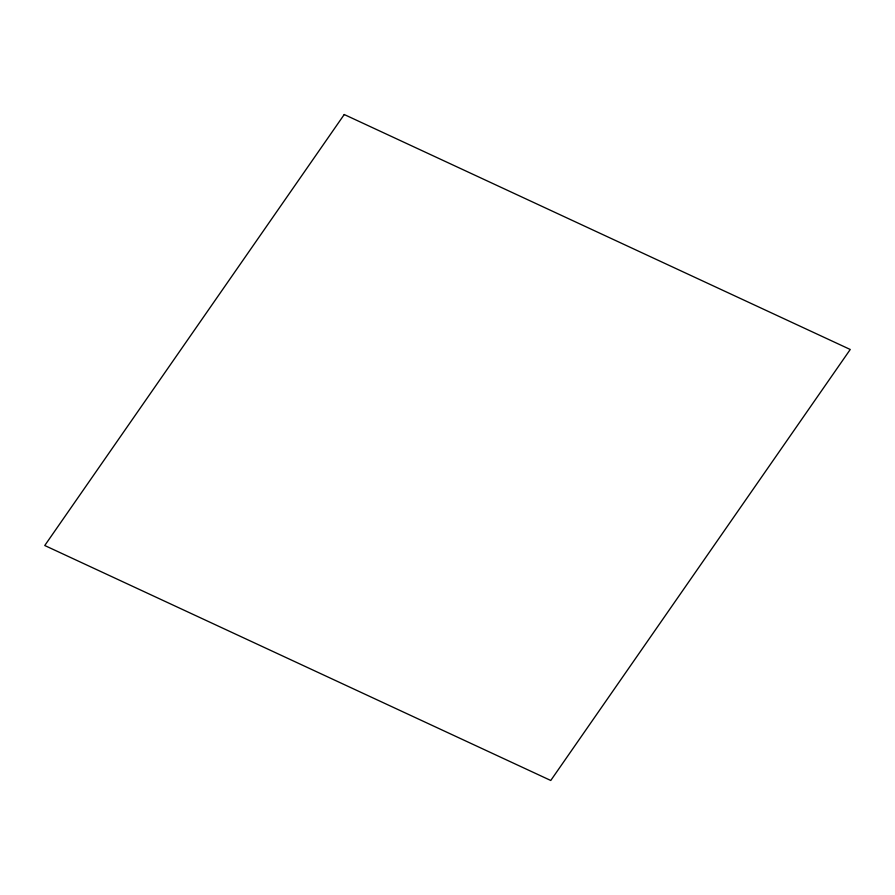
<?xml version="1.0" encoding="UTF-8"?>
<svg xmlns="http://www.w3.org/2000/svg" width="895" height="895" viewBox="0 0 895 895"><rect width="100%" height="100%" fill="white"/><g stroke="black" fill="none" stroke-linecap="round" stroke-linejoin="round"><path stroke-width="1.34" d="M344.239 114.526L44.75 545.514L550.761 780.474L850.25 349.486L344.239 114.526"/></g></svg>
